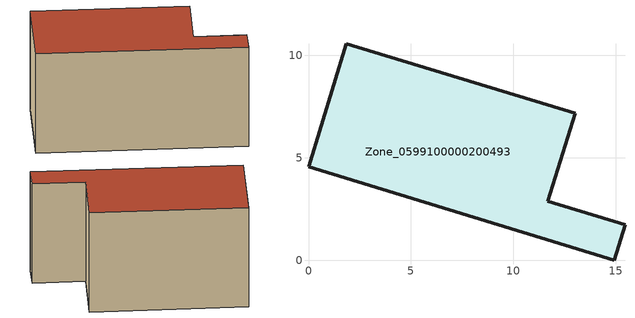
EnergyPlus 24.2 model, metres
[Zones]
Zone_0599100000200493
 floor ground (C_G): 1.83,10.56 13,7.16 11.68,2.87 15.44,1.72 14.92,0 0,4.55 z0
 wall outside (C_F): 13,7.16 1.83,10.56 0,4.55 14.92,0 15.44,1.72 11.68,2.87 13,7.16 z0:8.37
 roof outside (C_R): 14.92,0 15.44,1.72 11.68,2.87 13,7.16 1.83,10.56 0,4.55 z8.37
[BUILDING]
Pand.0599100000200493: North Axis=0; Terrain=City; Loads Convergence Tolerance Value=0.04; Temperature Convergence Tolerance Value=0.4; Solar Distribution=FullExterior; Maximum Number of Warmup Days=25; Minimum Number of Warmup Days=1
[Site:Location]
Rotterdam.The.Hague.AP_ZH_NLD Design_Conditions: Latitude=51.96; Longitude=4.45; Time Zone=1; Elevation=-4.5
[SITE:GROUNDTEMPERATURE:BUILDINGSURFACE]
18, 18, 18, 18, 18, 18, 18, 18, 18, 18, 18, 18
[MATERIAL] Thermal Absorptance=0.9; Solar Absorptance=0.7; Visible Absorptance=0.7
Name | Roughness | Thickness | Conductivity | Density | Specific Heat
G.TC.1975-1991 | MediumSmooth | 0.15 | 0.288461 | 540 | 1210
F.TC.1975-1991 | Rough | 0.3 | 0.230769 | 1920 | 840
R.TC.1975-1991 | MediumRough | 0.2 | 0.153846 | 1500 | 1000
[CONSTRUCTION]
C_G: G.TC.1975-1991
C_F: F.TC.1975-1991
C_R: R.TC.1975-1991
[ZONE]
Zone_0599100000200493: Type=1; Multiplier=1; Ceiling Height=Autocalculate; Volume=Autocalculate; Floor Area=autocalculate; Part of Total Floor Area=Yes
[ZONEINFILTRATION:DESIGNFLOWRATE]
Infil_Zone_0599100000200493: Zone or ZoneList or Space or SpaceList=Zone_0599100000200493; Schedule=AlwaysOn; Design Flow Rate Calculation Method=Flow/Area; Flow Rate per Floor Area=0.003; Constant Term Coefficient=1; Temperature Term Coefficient=0; Velocity Term Coefficient=0; Velocity Squared Term Coefficient=0
[HVACTEMPLATE:ZONE:IDEALLOADSAIRSYSTEM]
Zone_0599100000200493: Maximum Heating Supply Air Temperature=50; Minimum Cooling Supply Air Temperature=13; Maximum Heating Supply Air Humidity Ratio=0.0156; Minimum Cooling Supply Air Humidity Ratio=0.0077; Heating Limit=NoLimit; Cooling Limit=NoLimit; Dehumidification Control Type=ConstantSensibleHeatRatio; Cooling Sensible Heat Ratio=0.7; Dehumidification Setpoint=60; Humidification Control Type=None; Humidification Setpoint=30; Outdoor Air Method=None; Outdoor Air Flow Rate per Person=0.00944; Outdoor Air Flow Rate per Zone Floor Area=0; Outdoor Air Flow Rate per Zone=0; Demand Controlled Ventilation Type=None; Outdoor Air Economizer Type=NoEconomizer; Heat Recovery Type=None; Sensible Heat Recovery Effectiveness=0.7; Latent Heat Recovery Effectiveness=0.65
[ZONECONTROL:THERMOSTAT]
ThermostatControl_Zone_0599100000200493: Zone or ZoneList=Zone_0599100000200493; Control Type Schedule=DualSetpointControlType; Control 1=Thermostat_Zone_0599100000200493; Temperature Difference Between Cutout And Setpoint=0
[THERMOSTATSETPOINT:DUALSETPOINT]
Thermostat_Zone_0599100000200493: Heating Setpoint Temperature Schedule=HeatingSetpoint_Zone_0599100000200493; Cooling Setpoint Temperature Schedule=CoolingSetpoint_Zone_0599100000200493
[SCHEDULE:COMPACT]
HeatingSetpoint_Zone_0599100000200493: Through: 12/31, For: AllDays, Until: 24:00, 21
CoolingSetpoint_Zone_0599100000200493: Through: 12/31, For: AllDays, Until: 24:00, 24
DualSetpointControlType: Through: 12/31, For: AllDays, Until: 24:00, 4
AlwaysOn: Through: 12/31, For: AllDays, Until: 24:00, 1
